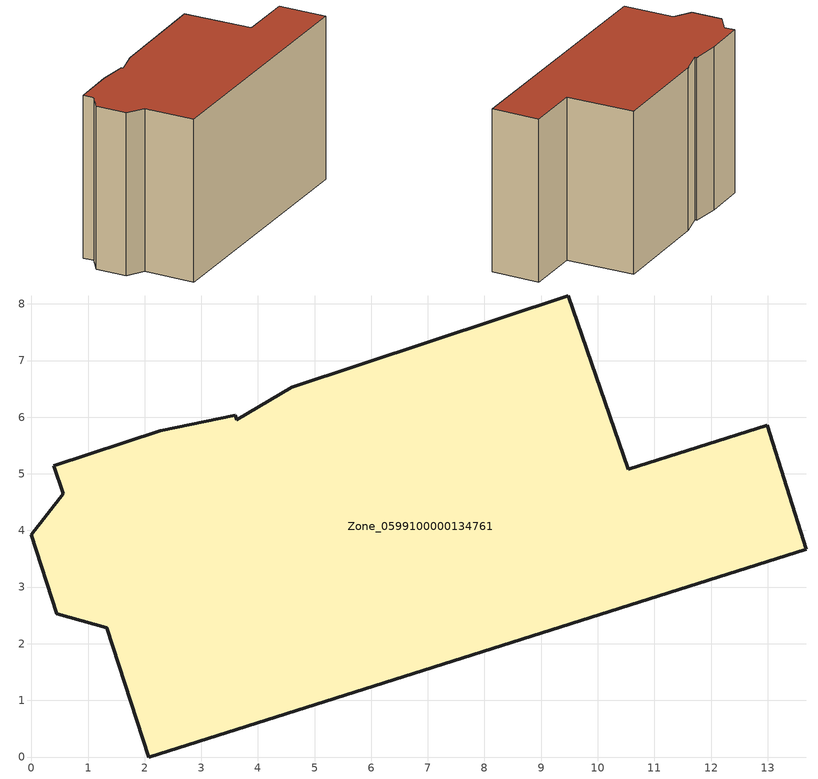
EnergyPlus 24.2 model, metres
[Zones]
Zone_0599100000134761
 floor ground (C_G): 0.56,4.65 0.4,5.14 2.27,5.76 3.6,6.04 3.62,5.96 4.59,6.53 9.48,8.14 10.54,5.08 12.99,5.86 13.68,3.67 2.07,0 1.33,2.28 0.45,2.53 0,3.92 z0
 wall outside (C_F): 13.68,3.67 12.99,5.86 10.54,5.08 9.48,8.14 4.59,6.53 3.62,5.96 3.6,6.04 2.27,5.76 0.4,5.14 0.56,4.65 0,3.92 0.45,2.53 1.33,2.28 2.07,0 13.68,3.67 z0:7.75
 roof outside (C_R): 4.59,6.53 3.62,5.96 3.6,6.04 2.27,5.76 0.4,5.14 0.56,4.65 0,3.92 0.45,2.53 1.33,2.28 2.07,0 13.68,3.67 12.99,5.86 10.54,5.08 9.48,8.14 z7.75
[BUILDING]
Pand.0599100000134761: North Axis=0; Terrain=City; Loads Convergence Tolerance Value=0.04; Temperature Convergence Tolerance Value=0.4; Solar Distribution=FullExterior; Maximum Number of Warmup Days=25; Minimum Number of Warmup Days=1
[Site:Location]
Rotterdam.The.Hague.AP_ZH_NLD Design_Conditions: Latitude=51.96; Longitude=4.45; Time Zone=1; Elevation=-4.5
[SITE:GROUNDTEMPERATURE:BUILDINGSURFACE]
18, 18, 18, 18, 18, 18, 18, 18, 18, 18, 18, 18
[MATERIAL] Thermal Absorptance=0.9; Solar Absorptance=0.7; Visible Absorptance=0.7
Name | Roughness | Thickness | Conductivity | Density | Specific Heat
G.TC.1946 | MediumSmooth | 0.15 | 1 | 540 | 1210
F.TC.1946 | Rough | 0.3 | 0.857143 | 1920 | 840
R.TC.1946 | MediumRough | 0.2 | 0.909091 | 1500 | 1000
[CONSTRUCTION]
C_G: G.TC.1946
C_F: F.TC.1946
C_R: R.TC.1946
[ZONE]
Zone_0599100000134761: Type=1; Multiplier=1; Ceiling Height=Autocalculate; Volume=Autocalculate; Floor Area=autocalculate; Part of Total Floor Area=Yes
[ZONEINFILTRATION:DESIGNFLOWRATE]
Infil_Zone_0599100000134761: Zone or ZoneList or Space or SpaceList=Zone_0599100000134761; Schedule=AlwaysOn; Design Flow Rate Calculation Method=Flow/Area; Flow Rate per Floor Area=0.003; Constant Term Coefficient=1; Temperature Term Coefficient=0; Velocity Term Coefficient=0; Velocity Squared Term Coefficient=0
[HVACTEMPLATE:ZONE:IDEALLOADSAIRSYSTEM]
Zone_0599100000134761: Maximum Heating Supply Air Temperature=50; Minimum Cooling Supply Air Temperature=13; Maximum Heating Supply Air Humidity Ratio=0.0156; Minimum Cooling Supply Air Humidity Ratio=0.0077; Heating Limit=NoLimit; Cooling Limit=NoLimit; Dehumidification Control Type=ConstantSensibleHeatRatio; Cooling Sensible Heat Ratio=0.7; Dehumidification Setpoint=60; Humidification Control Type=None; Humidification Setpoint=30; Outdoor Air Method=None; Outdoor Air Flow Rate per Person=0.00944; Outdoor Air Flow Rate per Zone Floor Area=0; Outdoor Air Flow Rate per Zone=0; Demand Controlled Ventilation Type=None; Outdoor Air Economizer Type=NoEconomizer; Heat Recovery Type=None; Sensible Heat Recovery Effectiveness=0.7; Latent Heat Recovery Effectiveness=0.65
[ZONECONTROL:THERMOSTAT]
ThermostatControl_Zone_0599100000134761: Zone or ZoneList=Zone_0599100000134761; Control Type Schedule=DualSetpointControlType; Control 1=Thermostat_Zone_0599100000134761; Temperature Difference Between Cutout And Setpoint=0
[THERMOSTATSETPOINT:DUALSETPOINT]
Thermostat_Zone_0599100000134761: Heating Setpoint Temperature Schedule=HeatingSetpoint_Zone_0599100000134761; Cooling Setpoint Temperature Schedule=CoolingSetpoint_Zone_0599100000134761
[SCHEDULE:COMPACT]
HeatingSetpoint_Zone_0599100000134761: Through: 12/31, For: AllDays, Until: 24:00, 21
CoolingSetpoint_Zone_0599100000134761: Through: 12/31, For: AllDays, Until: 24:00, 24
DualSetpointControlType: Through: 12/31, For: AllDays, Until: 24:00, 4
AlwaysOn: Through: 12/31, For: AllDays, Until: 24:00, 1
